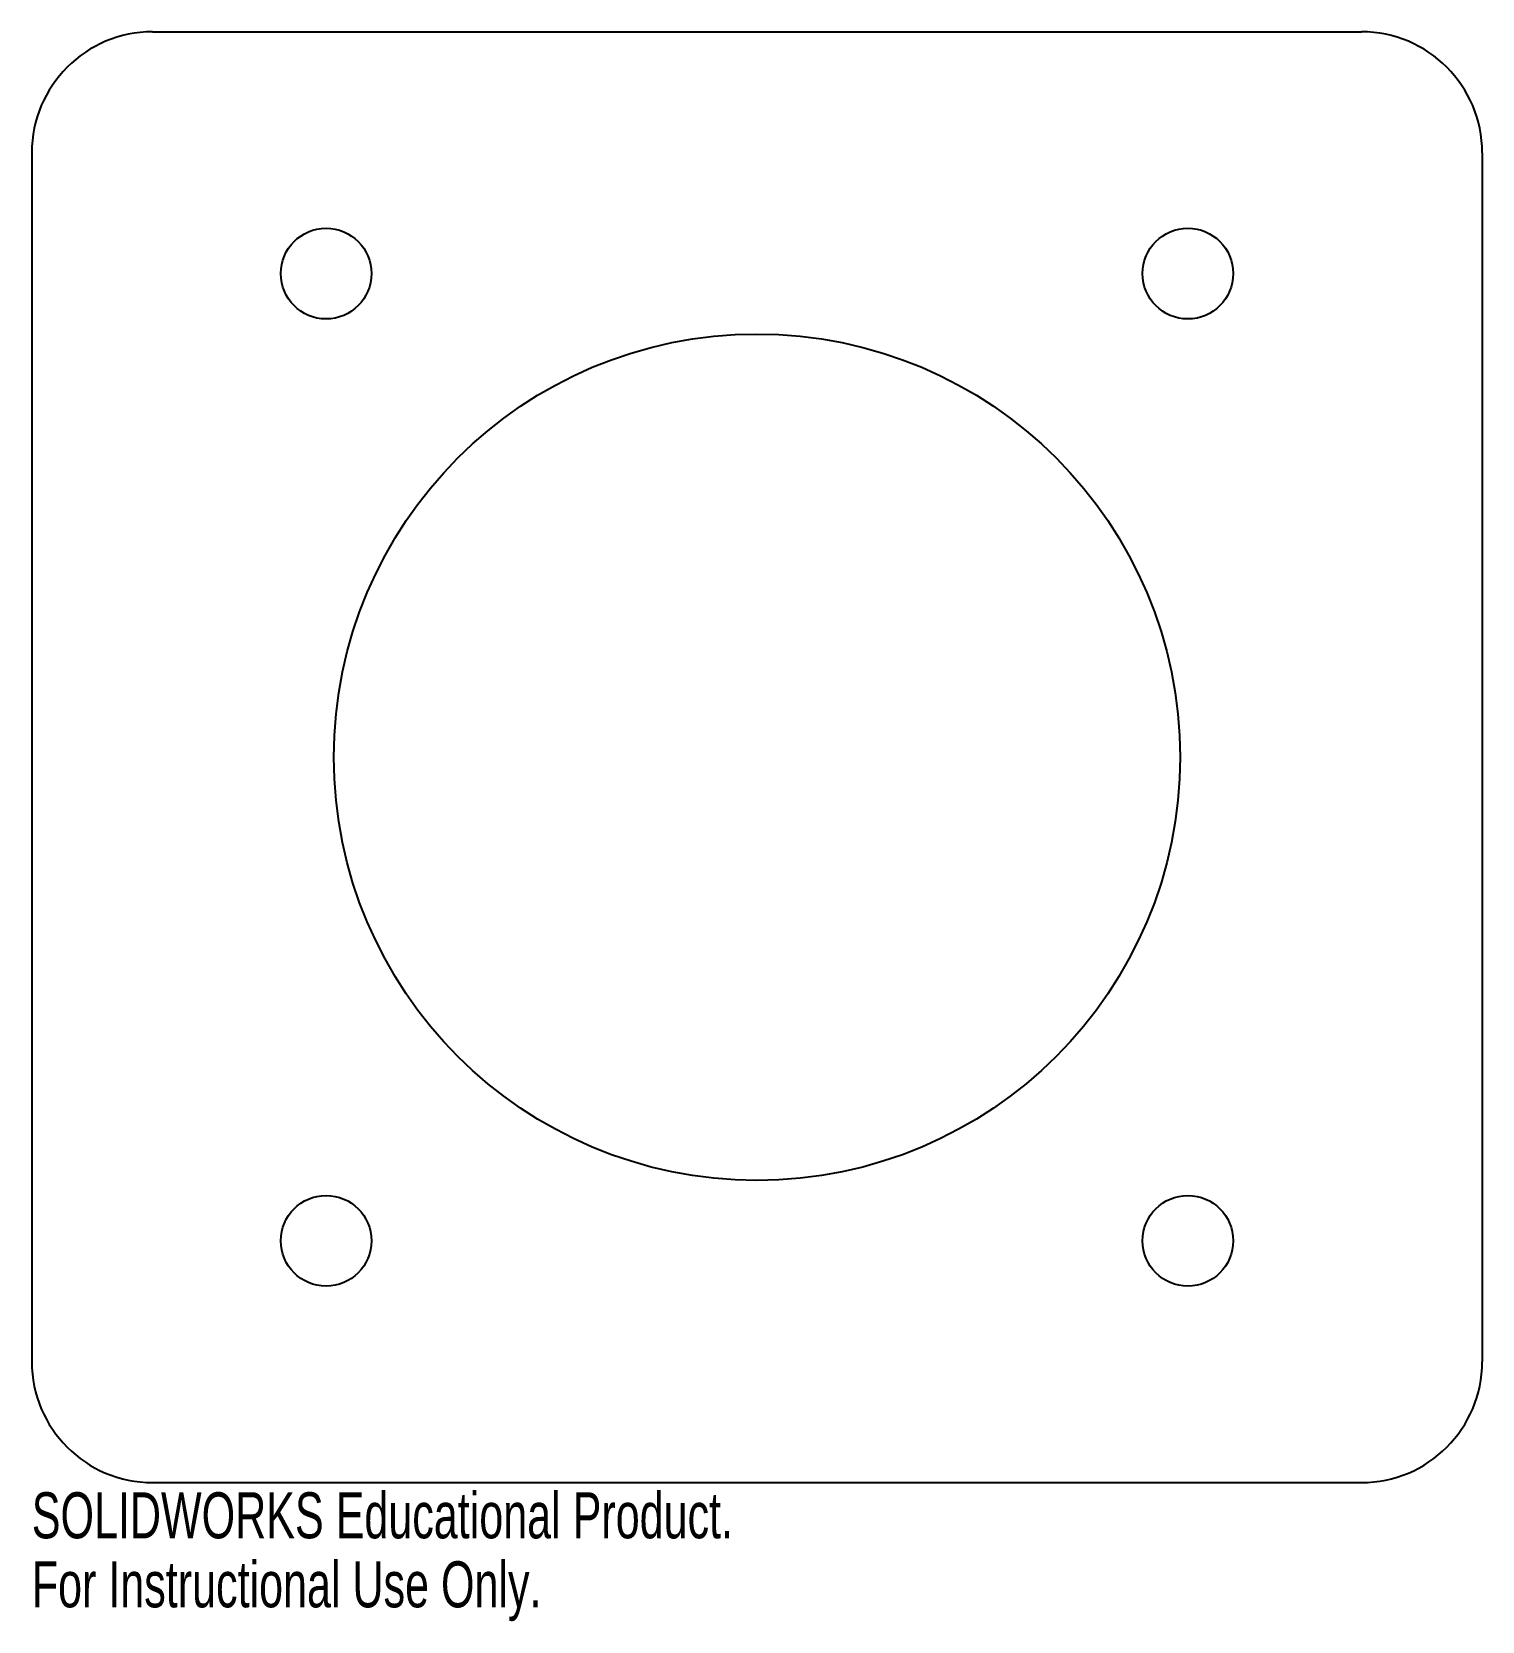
# Model space of a CAD drawing. Header units: inches. Extents: x -9.59 to -3.59, y -0.65 to 5.92.
import ezdxf

# ---------------------------------------------------------------- set-up
doc = ezdxf.new("R2010")
doc.units = ezdxf.units.IN
doc.header["$MEASUREMENT"] = 0
doc.styles.add('SLDTEXTSTYLE0', font='TXT', dxfattribs={"width": 0.7})

msp = doc.modelspace()

# ---------------------------------------------------------------- linework, layer by layer
at = {"color": 7, "linetype": 'Continuous', "lineweight": 25}
for p, q in [((-9.0944, 5.9246), (-4.0944, 5.9246)), ((-9.5944, 5.4246), (-9.5944, 0.4246)), ((-3.5944, 5.4246), (-3.5944, 0.4246)), ((-9.0944, -0.0754), (-4.0944, -0.0754))]:
    msp.add_line(p, q, dxfattribs=at)
for centre, radius in [((-8.3769, 4.9246), 0.1875), ((-4.8119, 4.9246), 0.1875), ((-6.5944, 2.9246), 1.75), ((-8.3769, 0.9246), 0.1875), ((-4.8119, 0.9246), 0.1875)]:
    msp.add_circle(centre, radius, dxfattribs=at)
for centre, start, end in [((-9.0944, 5.4246), 90, 180), ((-4.0944, 5.4246), 0, 90), ((-9.0944, 0.4246), 180, 270), ((-4.0944, 0.4246), 270, 0)]:
    msp.add_arc(centre, 0.5, start, end, dxfattribs=at)

# ---------------------------------------------------------------- texts
at = {"color": 7, "linetype": 'Continuous', "char_height": 0.1903, "attachment_point": 1, "style": 'SLDTEXTSTYLE0'}
for s, insert in [('SOLIDWORKS Educational Product.', (-9.5944, -0.1155)), ('For Instructional Use Only.', (-9.5944, -0.401))]:
    msp.add_mtext(s, dxfattribs=dict(at, insert=insert))

doc.saveas('drawing.dxf')
